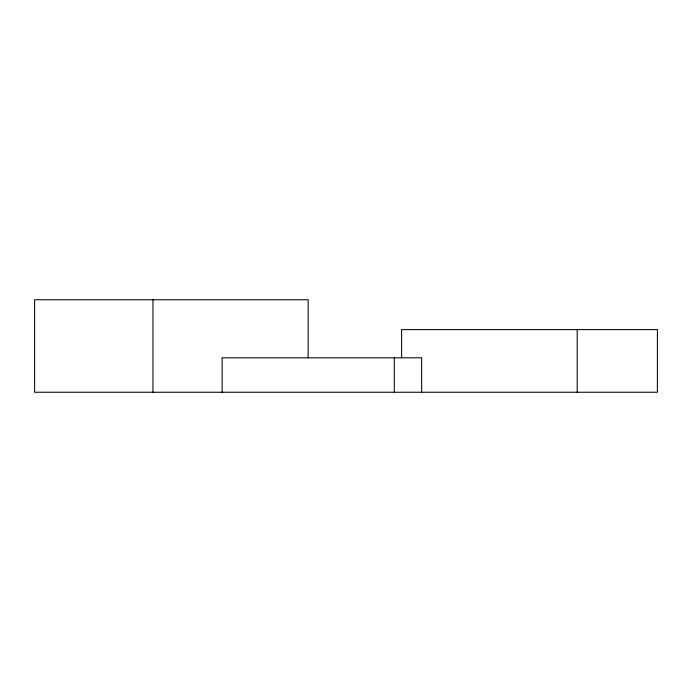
<?xml version="1.0" encoding="UTF-8"?>
<svg xmlns="http://www.w3.org/2000/svg" width="692" height="692" viewBox="0 0 692 692"><rect width="100%" height="100%" fill="white"/><g stroke="black" fill="none" stroke-linecap="round" stroke-linejoin="round"><path stroke-width="1.04" d="M577.189 329.6L577.189 392.252M421.653 392.252L421.653 357.807L222.132 357.807L222.132 392.252M401.611 357.807L401.611 329.6L657.4 329.6L657.4 392.252L34.6 392.252L34.6 299.748L308.156 299.748L308.156 357.833M394.284 357.807L394.284 392.252M152.949 299.748L152.949 392.252"/></g></svg>
